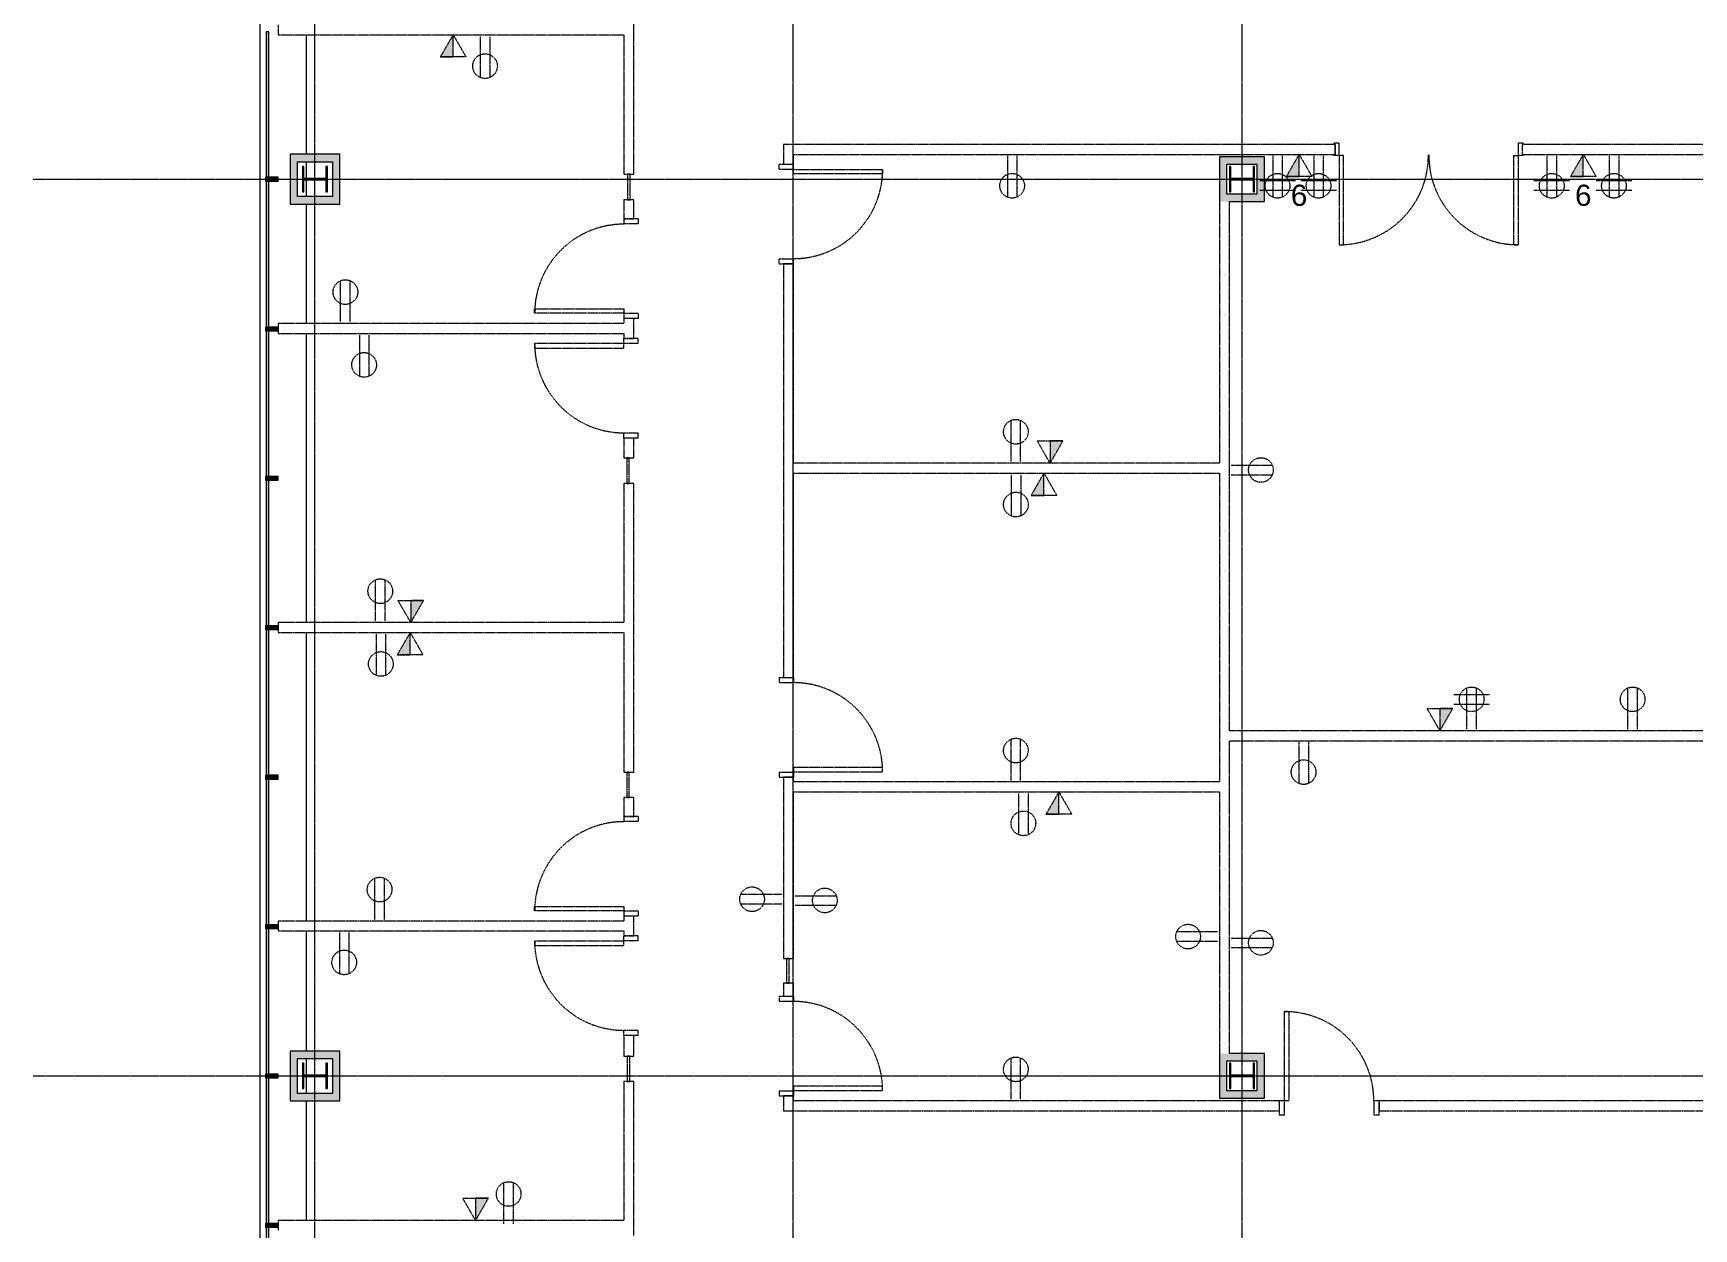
# Model space of a CAD drawing. Header units: inches. Extents: x 628 to 4383, y -418 to 2229.
# Drawn here: x 1616 to 2282, y 1189 to 1669 of the extents above; entities that cross this region are included whole.
import ezdxf

# ---------------------------------------------------------------- set-up
doc = ezdxf.new("R2010")
doc.units = ezdxf.units.IN
doc.header["$MEASUREMENT"] = 0
doc.linetypes.add('Demolished', pattern=[0.1875, 0.125, -0.0625])
doc.linetypes.add('Grid Line 1_2_', pattern=[0.875, 0.5, -0.125, 0.125, -0.125])
for name, color, linetype, lineweight in [('A-ANNO-NOTE', 131, 'Demolished', 9), ('A-DOOR', 31, 'Demolished', 9), ('A-DOOR-FRAM', 31, 'Demolished', 20), ('A-GLAZ-CURT', 52, 'Demolished', 9), ('A-GLAZ-CWMG', 51, 'Continuous', 13), ('A-WALL', 113, 'Demolished', 9), ('A-WALL-PATT', 111, 'Continuous', 13), ('I-WALL', 2, 'Continuous', 13), ('S-COLS', 52, 'Continuous', 13), ('S-GRID', 1, 'Continuous', 9)]:
    doc.layers.add(name, color=color, linetype=linetype, lineweight=lineweight)
doc.styles.add('Swis721 Lt BT', font='swissl.ttf', dxfattribs={"height": 8.514638})

# ---------------------------------------------------------------- blocks, each defined once
blk = doc.blocks.new('Single Flush - OTJ_SOLIDFLUSH_ALUM-4837941-6TH FLOOR DEMOLITION')
at = {"layer": 'A-DOOR', "color": 250, "lineweight": 20}
for p, q in [((16.15625, -2), (17.90625, -2)), ((16.15625, -37.8125), (16.15625, -2)), ((17.90625, -2), (17.90625, -37.8125)), ((17.90625, -37.8125), (16.15625, -37.8125))]:
    blk.add_line(p, q, dxfattribs=at)
at = {"layer": 'A-DOOR', "color": 7}
blk.add_arc((17.90625, -2), 35.8125, 179.5, 270, dxfattribs=at)
at = {"layer": 'A-DOOR-FRAM', "color": 250}
for p, q in [((-20, 3.75), (-20, -2)), ((-20, 3.75), (-18, 3.75)), ((-18, 3.75), (-18, -2)), ((18.000004, 3.75), (18.000004, -2)), ((18.000004, 3.75), (20.000004, 3.75)), ((20.000004, 3.75), (20.000004, -2)), ((-20, -2), (-18, -2)), ((18.000004, -2), (20.000004, -2))]:
    blk.add_line(p, q, dxfattribs=at)
blk = doc.blocks.new('Single Flush - OTJ_SOLIDFLUSH_ALUM-4837881-6TH FLOOR DEMOLITION')
at = {"layer": 'A-DOOR', "color": 250, "lineweight": 20}
for p, q in [((16.15625, 37.8125), (16.15625, 2)), ((17.90625, 37.8125), (16.15625, 37.8125)), ((17.90625, 2), (17.90625, 37.8125)), ((16.15625, 2), (17.90625, 2))]:
    blk.add_line(p, q, dxfattribs=at)
at = {"layer": 'A-DOOR', "color": 7}
blk.add_arc((17.90625, 2), 35.8125, 90, 180.5, dxfattribs=at)
at = {"layer": 'A-DOOR-FRAM', "color": 250}
for p, q in [((-20, -3.75), (-20, 2)), ((-20, 2), (-18, 2)), ((-18, -3.75), (-18, 2)), ((18.000004, -3.75), (18.000004, 2)), ((18.000004, 2), (20.000004, 2)), ((20.000004, -3.75), (20.000004, 2)), ((-20, -3.75), (-18, -3.75)), ((18.000004, -3.75), (20.000004, -3.75))]:
    blk.add_line(p, q, dxfattribs=at)
blk = doc.blocks.new('Double Flush - Int-F-WDMF-72_ x 84_-4841454-6TH FLOOR DEMOLITION')
at = {"layer": 'A-DOOR', "color": 250, "lineweight": 20}
for p, q in [((-35.90625, 38.3125), (-34.15625, 38.3125)), ((-35.90625, 2.5), (-35.90625, 38.3125)), ((-34.15625, 38.3125), (-34.15625, 2.5)), ((34.15625, 38.3125), (34.15625, 2.5)), ((35.90625, 38.3125), (34.15625, 38.3125)), ((35.90625, 2.5), (35.90625, 38.3125)), ((-34.15625, 2.5), (-35.90625, 2.5)), ((34.15625, 2.5), (35.90625, 2.5))]:
    blk.add_line(p, q, dxfattribs=at)
at = {"layer": 'A-DOOR', "color": 7}
for centre, start, end in [((-35.90625, 2.5), 359.5, 90), ((35.90625, 2.5), 90, 180.5)]:
    blk.add_arc(centre, 35.8125, start, end, dxfattribs=at)
at = {"layer": 'A-DOOR-FRAM', "color": 250}
for p, q in [((-38, 2.5), (-36, 2.5)), ((-38, 2.5), (-38, 2)), ((-38, 2), (-37.5, 2)), ((-37.5, -2), (-37.5, 2)), ((-36, -2.5), (-36, 2.5)), ((36.000004, -2.5), (36.000004, 2.5)), ((36.000004, 2.5), (38.000004, 2.5)), ((37.500004, 2), (38.000004, 2)), ((37.500004, -2), (37.500004, 2)), ((38.000004, 2.5), (38.000004, 2)), ((-38, -2), (-37.5, -2)), ((-38, -2.5), (-38, -2)), ((-38, -2.5), (-36, -2.5)), ((36.000004, -2.5), (38.000004, -2.5)), ((37.500004, -2), (38.000004, -2)), ((38.000004, -2.5), (38.000004, -2))]:
    blk.add_line(p, q, dxfattribs=at)
blk = doc.blocks.new('System Panel - Glazed-4869387-6TH FLOOR DEMOLITION')
at = {"layer": 'A-GLAZ-CURT', "color": 250, "lineweight": 20}
for p, q in [((5.125, 1.75), (-5.125, 1.75)), ((-5.125, 1.75), (-5.125, 0.75)), ((-5.125, 0.75), (5.125, 0.75)), ((5.125, 0.75), (5.125, 1.75))]:
    blk.add_line(p, q, dxfattribs=at)
blk = doc.blocks.new('HP-Bearing Pile-Column - HP10X57-4885479-6TH FLOOR DEMOLITION')
at = {"layer": 'S-COLS', "lineweight": 9}
blk.add_hatch(color=7, dxfattribs=at).paths.add_polyline_path([(-5.1, -5), (5.1, -5), (5.1, -4.435), (0.2825, -4.435), (0.2825, 4.435), (5.1, 4.435), (5.1, 5), (-5.1, 5), (-5.1, 4.435), (-0.2825, 4.435), (-0.2825, -4.435), (-5.1, -4.435)], flags=0)
at = {"layer": 'S-COLS', "color": 8, "lineweight": 20}
for p, q in [((5.1, 5), (-5.1, 5)), ((-5.1, 5), (-5.1, 4.435)), ((-5.1, 4.435), (-0.2825, 4.435)), ((-0.2825, 4.435), (-0.2825, -4.435)), ((0.2825, -4.435), (0.2825, 4.435)), ((0.2825, 4.435), (5.1, 4.435)), ((5.1, 4.435), (5.1, 5)), ((-0.2825, -4.435), (-5.1, -4.435)), ((-5.1, -4.435), (-5.1, -5)), ((-5.1, -5), (5.1, -5)), ((5.1, -4.435), (0.2825, -4.435)), ((5.1, -5), (5.1, -4.435))]:
    blk.add_line(p, q, dxfattribs=at)
blk = doc.blocks.new('System Panel - Glazed-V17-6TH FLOOR DEMOLITION')
at = {"layer": 'A-GLAZ-CURT', "linetype": 'Continuous'}
blk.add_hatch(color=7, dxfattribs=at).paths.add_polyline_path([(29.25, 1.75), (-29.25, 1.75), (-29.25, 0.75), (29.25, 0.75)], flags=0)
at = {"layer": 'A-GLAZ-CURT', "color": 8, "linetype": 'Continuous', "lineweight": 20}
for p, q in [((29.25, 1.75), (-29.25, 1.75)), ((-29.25, 1.75), (-29.25, 0.75)), ((-29.25, 0.75), (29.25, 0.75)), ((29.25, 0.75), (29.25, 1.75))]:
    blk.add_line(p, q, dxfattribs=at)
blk = doc.blocks.new('System Panel - Glazed-5268219-6TH FLOOR DEMOLITION')
at = {"layer": 'A-GLAZ-CURT', "linetype": 'Continuous'}
blk.add_hatch(color=7, dxfattribs=at).paths.add_polyline_path([(-29.26, 1.75), (-29.26, 0.75), (29.26, 0.75), (29.26, 1.75), (25.73, 1.75)], flags=0)
at = {"layer": 'A-GLAZ-CURT', "color": 8, "linetype": 'Continuous', "lineweight": 20}
for p, q in [((29.26, 1.75), (-29.26, 1.75)), ((-29.26, 1.75), (-29.26, 0.75)), ((-29.26, 0.75), (29.26, 0.75)), ((29.26, 0.75), (29.26, 1.75))]:
    blk.add_line(p, q, dxfattribs=at)
blk = doc.blocks.new('System Panel - Glazed-4980338-6TH FLOOR DEMOLITION')
at = {"layer": 'A-GLAZ-CURT', "linetype": 'Continuous'}
blk.add_hatch(color=7, dxfattribs=at).paths.add_polyline_path([(-29.34, 0.75), (29.34, 0.75), (29.34, 1.75), (-29.34, 1.75)], flags=0)
at = {"layer": 'A-GLAZ-CURT', "color": 8, "linetype": 'Continuous', "lineweight": 20}
for p, q in [((29.34, 1.75), (-29.34, 1.75)), ((-29.34, 1.75), (-29.34, 0.75)), ((-29.34, 0.75), (29.34, 0.75)), ((29.34, 0.75), (29.34, 1.75))]:
    blk.add_line(p, q, dxfattribs=at)
blk = doc.blocks.new('Rectangular Mullion - 1_5_ x 2_5_ rectangular-4980335-6TH FLOOR DEMOLITION')
at = {"layer": 'A-GLAZ-CWMG', "lineweight": 9}
blk.add_hatch(color=7, dxfattribs=at).paths.add_polyline_path([(0.75, 3), (0.75, -2), (-0.75, -2), (-0.75, 3)], flags=0)
at = {"layer": 'A-GLAZ-CWMG', "color": 8, "lineweight": 20}
for p, q in [((-0.75, 3), (0.75, 3)), ((-0.75, -2), (-0.75, 3)), ((0.75, 3), (0.75, -2)), ((0.75, -2), (-0.75, -2))]:
    blk.add_line(p, q, dxfattribs=at)
blk = doc.blocks.new('System Panel - Glazed-4866112-6TH FLOOR DEMOLITION')
at = {"layer": 'A-GLAZ-CURT', "color": 250, "lineweight": 20}
for p, q in [((5, 1.75), (-5, 1.75)), ((-5, 1.75), (-5, 0.75)), ((-5, 0.75), (5, 0.75)), ((5, 0.75), (5, 1.75))]:
    blk.add_line(p, q, dxfattribs=at)

msp = doc.modelspace()

# ---------------------------------------------------------------- hatches: boundary and pattern name
at = {"layer": 'A-ANNO-NOTE'}
for points in [[(1784.27, 1659.43), (1784.27, 1668.36), (1779.11, 1659.43)], [(2123.87, 1611.37), (2123.87, 1620.31), (2118.72, 1611.37)], [(2237.96, 1611.37), (2237.96, 1620.31), (2232.8, 1611.37)], [(2023.92, 1496.26), (2029.08, 1505.19), (2023.92, 1505.19)], [(2021.42, 1483.33), (2021.42, 1492.26), (2016.26, 1483.33)], [(1767.27, 1432.23), (1772.42, 1441.17), (1767.27, 1441.17)], [(1766.99, 1419.3), (1766.99, 1428.23), (1761.83, 1419.3)], [(2180.42, 1388.79), (2185.58, 1397.73), (2180.42, 1397.73)], [(2027.42, 1355.28), (2027.42, 1364.21), (2022.26, 1355.28)], [(1793.27, 1192.1), (1798.42, 1201.04), (1793.27, 1201.04)]]:
    msp.add_hatch(color=7, dxfattribs=at).paths.add_polyline_path(points, flags=0)
at = {"layer": 'A-WALL-PATT', "lineweight": 9}
for points in [[(1721.77, 1600.33), (1721.77, 1620.33), (1718.77, 1620.33), (1718.77, 1600.33)], [(1735.77, 1617.33), (1738.77, 1617.33), (1738.77, 1620.33), (1721.77, 1620.33), (1721.77, 1617.33), (1725.3, 1617.33)], [(1738.77, 1600.33), (1738.77, 1617.33), (1735.77, 1617.33), (1735.77, 1600.33)], [(2094.92, 1601.33), (2094.92, 1619.33), (2091.92, 1619.33), (2091.92, 1601.33)], [(2106.92, 1616.33), (2109.92, 1616.33), (2109.92, 1619.33), (2094.92, 1619.33), (2094.92, 1616.33), (2095.92, 1616.33)], [(2106.92, 1601.33), (2109.92, 1601.33), (2109.92, 1616.33), (2106.92, 1616.33), (2106.92, 1604.33)], [(1721.77, 1600.33), (1735.77, 1600.33), (1735.77, 1603.33), (1721.77, 1603.33)], [(2094.92, 1601.33), (2106.92, 1601.33), (2106.92, 1604.33), (2094.92, 1604.33)], [(1721.77, 1240.15), (1721.77, 1260.15), (1718.77, 1260.15), (1718.77, 1240.15)], [(1735.77, 1257.15), (1738.77, 1257.15), (1738.77, 1260.15), (1721.77, 1260.15), (1721.77, 1257.15), (1725.3, 1257.15)], [(1738.77, 1240.15), (1738.77, 1257.15), (1735.77, 1257.15), (1735.77, 1240.15)], [(2094.92, 1241.15), (2094.92, 1259.15), (2091.92, 1259.15), (2091.92, 1241.15)], [(2094.92, 1256.15), (2109.92, 1256.15), (2109.92, 1259.15), (2094.92, 1259.15)], [(2109.92, 1241.15), (2109.92, 1256.15), (2106.92, 1256.15), (2106.92, 1241.15)], [(1721.77, 1240.15), (1735.77, 1240.15), (1735.77, 1243.15), (1721.77, 1243.15)], [(2106.92, 1241.15), (2106.92, 1244.15), (2094.92, 1244.15), (2094.92, 1241.15)]]:
    msp.add_hatch(color=7, dxfattribs=at).paths.add_polyline_path(points, flags=0)

# ---------------------------------------------------------------- linework, layer by layer
at = {"layer": 'A-ANNO-NOTE', "color": 7}
for p, q in [((1784.27, 1668.36), (1779.11, 1659.43)), ((1784.27, 1668.36), (1779.11, 1659.43)), ((1784.27, 1659.43), (1784.27, 1668.36)), ((1784.27, 1668.36), (1789.42, 1659.43)), ((1795.14, 1667.71), (1795.14, 1651.18)), ((1798.98, 1667.71), (1798.98, 1651.18)), ((1779.11, 1659.43), (1784.27, 1659.43)), ((1789.42, 1659.43), (1779.11, 1659.43)), ((2123.87, 1620.31), (2118.72, 1611.37)), ((2123.87, 1620.31), (2118.72, 1611.37)), ((2123.87, 1611.37), (2123.87, 1620.31)), ((2123.87, 1620.31), (2129.03, 1611.37)), ((2237.96, 1620.31), (2232.8, 1611.37)), ((2237.96, 1620.31), (2232.8, 1611.37)), ((2237.96, 1611.37), (2237.96, 1620.31)), ((2237.96, 1620.31), (2243.12, 1611.37)), ((2006.76, 1619.65), (2006.76, 1603.13)), ((2010.6, 1619.65), (2010.6, 1603.13)), ((2113.29, 1619.65), (2113.29, 1603.13)), ((2117.13, 1619.65), (2117.13, 1603.13)), ((2129.76, 1619.65), (2129.76, 1603.13)), ((2133.6, 1619.65), (2133.6, 1603.13)), ((2223.38, 1619.65), (2223.38, 1603.13)), ((2227.21, 1619.65), (2227.21, 1603.13)), ((2248.35, 1619.65), (2248.35, 1603.13)), ((2252.18, 1619.65), (2252.18, 1603.13)), ((2122.38, 1609.61), (2108.04, 1609.61)), ((2118.72, 1611.37), (2123.87, 1611.37)), ((2129.03, 1611.37), (2118.72, 1611.37)), ((2138.85, 1609.61), (2124.51, 1609.61)), ((2232.47, 1609.61), (2218.12, 1609.61)), ((2232.8, 1611.37), (2237.96, 1611.37)), ((2243.12, 1611.37), (2232.8, 1611.37)), ((2257.44, 1609.61), (2243.09, 1609.61)), ((2122.38, 1605.77), (2108.04, 1605.77)), ((2138.85, 1605.77), (2124.51, 1605.77)), ((2232.47, 1605.77), (2218.12, 1605.77)), ((2257.44, 1605.77), (2243.09, 1605.77)), ((1739.09, 1553.02), (1739.09, 1569.54)), ((1742.92, 1553.02), (1742.92, 1569.54)), ((1746.61, 1547.71), (1746.61, 1531.18)), ((1750.44, 1547.71), (1750.44, 1531.18)), ((2008.25, 1496.91), (2008.25, 1513.44)), ((2012.08, 1496.91), (2012.08, 1513.44)), ((2023.92, 1496.26), (2018.76, 1505.19)), ((2018.76, 1505.19), (2029.08, 1505.19)), ((2023.92, 1496.26), (2029.08, 1505.19)), ((2029.08, 1505.19), (2023.92, 1505.19)), ((2023.92, 1505.19), (2023.92, 1496.26)), ((2023.92, 1496.26), (2029.08, 1505.19)), ((2096.57, 1495.43), (2113.1, 1495.43)), ((2008.26, 1491.6), (2008.26, 1475.08)), ((2012.1, 1491.6), (2012.1, 1475.08)), ((2021.42, 1492.26), (2016.26, 1483.33)), ((2021.42, 1492.26), (2016.26, 1483.33)), ((2021.42, 1483.33), (2021.42, 1492.26)), ((2021.42, 1492.26), (2026.58, 1483.33)), ((2096.57, 1491.6), (2113.1, 1491.6)), ((2016.26, 1483.33), (2021.42, 1483.33)), ((2026.58, 1483.33), (2016.26, 1483.33)), ((1753.09, 1432.89), (1753.09, 1449.41)), ((1756.92, 1432.89), (1756.92, 1449.41)), ((1767.27, 1432.23), (1762.11, 1441.17)), ((1762.11, 1441.17), (1772.42, 1441.17)), ((1767.27, 1432.23), (1772.42, 1441.17)), ((1772.42, 1441.17), (1767.27, 1441.17)), ((1767.27, 1441.17), (1767.27, 1432.23)), ((1767.27, 1432.23), (1772.42, 1441.17)), ((1753.33, 1427.58), (1753.33, 1411.05)), ((1757.16, 1427.58), (1757.16, 1411.05)), ((1766.99, 1428.23), (1761.83, 1419.3)), ((1766.99, 1428.23), (1761.83, 1419.3)), ((1766.99, 1419.3), (1766.99, 1428.23)), ((1766.99, 1428.23), (1772.14, 1419.3)), ((1761.83, 1419.3), (1766.99, 1419.3)), ((1772.14, 1419.3), (1761.83, 1419.3)), ((2185.99, 1403.33), (2200.34, 1403.33)), ((2191.25, 1389.45), (2191.25, 1405.97)), ((2195.08, 1389.45), (2195.08, 1405.97)), ((2255.87, 1389.45), (2255.87, 1405.97)), ((2259.7, 1389.45), (2259.7, 1405.97)), ((2180.42, 1388.79), (2175.26, 1397.73)), ((2175.26, 1397.73), (2185.58, 1397.73)), ((2180.42, 1388.79), (2185.58, 1397.73)), ((2185.58, 1397.73), (2180.42, 1397.73)), ((2180.42, 1397.73), (2180.42, 1388.79)), ((2180.42, 1388.79), (2185.58, 1397.73)), ((2185.99, 1399.49), (2200.34, 1399.49)), ((2008.25, 1368.86), (2008.25, 1385.39)), ((2012.08, 1368.86), (2012.08, 1385.39)), ((2123.76, 1384.14), (2123.76, 1367.61)), ((2127.6, 1384.14), (2127.6, 1367.61)), ((2011.26, 1363.56), (2011.26, 1347.03)), ((2015.1, 1363.56), (2015.1, 1347.03)), ((2027.42, 1364.21), (2022.26, 1355.28)), ((2027.42, 1364.21), (2022.26, 1355.28)), ((2027.42, 1355.28), (2027.42, 1364.21)), ((2027.42, 1364.21), (2032.58, 1355.28)), ((2022.26, 1355.28), (2027.42, 1355.28)), ((2032.58, 1355.28), (2022.26, 1355.28)), ((1752.81, 1313.02), (1752.81, 1329.54)), ((1756.64, 1313.02), (1756.64, 1329.54)), ((1916.22, 1323.02), (1899.69, 1323.02)), ((1921.53, 1322.54), (1938.05, 1322.54)), ((1916.22, 1319.19), (1899.69, 1319.19)), ((1921.53, 1318.71), (1938.05, 1318.71)), ((1738.61, 1307.71), (1738.61, 1291.18)), ((1742.44, 1307.71), (1742.44, 1291.18)), ((2091.27, 1308.02), (2074.74, 1308.02)), ((2091.27, 1304.19), (2074.74, 1304.19)), ((2096.57, 1305.54), (2113.1, 1305.54)), ((2096.57, 1301.71), (2113.1, 1301.71)), ((2008.25, 1240.81), (2008.25, 1257.34)), ((2012.08, 1240.81), (2012.08, 1257.34)), ((1804.63, 1190.76), (1804.63, 1207.28)), ((1808.46, 1190.76), (1808.46, 1207.28)), ((1793.27, 1192.1), (1788.11, 1201.04)), ((1788.11, 1201.04), (1798.42, 1201.04)), ((1793.27, 1192.1), (1798.42, 1201.04)), ((1798.42, 1201.04), (1793.27, 1201.04)), ((1793.27, 1201.04), (1793.27, 1192.1)), ((1793.27, 1192.1), (1798.42, 1201.04))]:
    msp.add_line(p, q, dxfattribs=at)
for centre in [(1797.06, 1655.75), (2008.68, 1607.69), (2115.21, 1607.69), (2131.68, 1607.69), (2225.3, 1607.69), (2250.27, 1607.69), (1741.01, 1564.98), (1748.52, 1535.75), (2010.16, 1508.87), (2108.54, 1493.52), (2010.18, 1479.64), (1755.01, 1444.85), (1755.24, 1415.62), (2193.16, 1401.41), (2257.78, 1401.41), (2010.16, 1380.83), (2125.68, 1372.18), (2013.18, 1351.59), (1754.73, 1324.98), (1904.26, 1321.11), (1933.49, 1320.62), (2079.31, 1306.11), (2108.54, 1303.62), (1740.52, 1295.75), (2010.16, 1252.78), (1806.55, 1202.72)]:
    msp.add_circle(centre, 4.95, dxfattribs=at)
at = {"layer": 'A-WALL', "linetype": 'Continuous'}
for p, q in [((1706.8, 889.04), (1706.8, 1971.52)), ((1725.3, 1668.36), (1725.3, 1620.33)), ((1725.3, 1617.33), (1725.3, 1610.61)), ((1725.3, 1610.04), (1725.3, 1603.33)), ((1725.3, 1600.33), (1725.3, 1552.36)), ((1725.3, 1548.36), (1725.3, 1432.23)), ((1725.3, 1428.23), (1725.3, 1312.36)), ((1725.3, 1308.36), (1725.3, 1260.15)), ((1725.3, 1257.15), (1725.3, 1250.44)), ((1725.3, 1249.87), (1725.3, 1243.15)), ((1725.3, 1240.15), (1725.3, 1192.1))]:
    msp.add_line(p, q, dxfattribs=at)
at = {"layer": 'A-WALL', "color": 250, "lineweight": 20}
for p, q in [((1856.8, 1612.3), (1856.8, 1674.36)), ((1713.99, 1672.36), (1713.99, 1668.36)), ((1713.99, 1668.36), (1852.8, 1668.36)), ((1852.8, 1668.36), (1852.8, 1612.3)), ((1916.87, 1624.31), (1916.87, 1616.31)), ((2138.37, 1624.31), (1916.87, 1624.31)), ((1920.87, 1616.31), (1920.87, 1620.31)), ((1920.87, 1620.31), (2138.37, 1620.31)), ((2138.37, 1620.31), (2138.37, 1624.31)), ((2517.55, 1624.31), (2213.37, 1624.31)), ((2213.37, 1624.31), (2213.37, 1620.31)), ((2213.37, 1620.31), (2462.97, 1620.31)), ((1916.87, 1616.31), (1920.87, 1616.31)), ((1852.8, 1612.3), (1856.8, 1612.3)), ((1852.8, 1602.05), (1852.8, 1594.36)), ((1856.8, 1602.05), (1852.8, 1602.05)), ((1856.8, 1594.36), (1856.8, 1602.05)), ((2091.92, 1601.33), (2091.92, 1496.26)), ((2095.92, 1388.79), (2095.92, 1601.33)), ((1852.8, 1594.36), (1856.8, 1594.36)), ((1920.87, 1576.31), (1916.87, 1576.31)), ((1916.87, 1576.31), (1916.87, 1410.21)), ((1920.87, 1496.26), (1920.87, 1576.31)), ((1852.8, 1554.36), (1852.8, 1552.36)), ((1856.8, 1554.36), (1852.8, 1554.36)), ((1856.8, 1546.36), (1856.8, 1554.36)), ((1852.8, 1552.36), (1713.99, 1552.36)), ((1713.99, 1552.36), (1713.99, 1548.36)), ((1713.99, 1548.36), (1852.8, 1548.36)), ((1852.8, 1548.36), (1852.8, 1546.36)), ((1852.8, 1546.36), (1856.8, 1546.36)), ((1852.8, 1506.36), (1852.8, 1498.36)), ((1856.8, 1506.36), (1852.8, 1506.36)), ((1856.8, 1498.36), (1856.8, 1506.36)), ((1852.8, 1498.36), (1856.8, 1498.36)), ((2091.92, 1496.26), (1920.87, 1496.26)), ((1852.8, 1488.11), (1852.8, 1432.23)), ((1856.8, 1488.11), (1852.8, 1488.11)), ((1856.8, 1372.18), (1856.8, 1488.11)), ((1920.87, 1410.21), (1920.87, 1492.26)), ((1920.87, 1492.26), (2091.92, 1492.26)), ((2091.92, 1492.26), (2091.92, 1368.21)), ((1852.8, 1432.23), (1713.99, 1432.23)), ((1713.99, 1432.23), (1713.99, 1428.23)), ((1713.99, 1428.23), (1852.8, 1428.23)), ((1852.8, 1428.23), (1852.8, 1372.18)), ((1916.87, 1410.21), (1920.87, 1410.21)), ((2330.96, 1388.79), (2095.92, 1388.79)), ((2095.92, 1259.15), (2095.92, 1384.79)), ((2095.92, 1384.79), (2330.96, 1384.79)), ((1852.8, 1372.18), (1856.8, 1372.18)), ((1920.87, 1370.21), (1916.87, 1370.21)), ((1916.87, 1370.21), (1916.87, 1297.36)), ((1920.87, 1368.21), (1920.87, 1370.21)), ((2091.92, 1368.21), (1920.87, 1368.21)), ((1852.8, 1361.93), (1852.8, 1354.36)), ((1856.8, 1361.93), (1852.8, 1361.93)), ((1856.8, 1354.36), (1856.8, 1361.93)), ((1920.87, 1297.36), (1920.87, 1364.21)), ((1920.87, 1364.21), (2091.92, 1364.21)), ((2091.92, 1364.21), (2091.92, 1259.15)), ((1852.8, 1354.36), (1856.8, 1354.36)), ((1852.8, 1314.36), (1852.8, 1312.36)), ((1856.8, 1314.36), (1852.8, 1314.36)), ((1856.8, 1306.36), (1856.8, 1314.36)), ((1852.8, 1312.36), (1713.99, 1312.36)), ((1713.99, 1312.36), (1713.99, 1308.36)), ((1713.99, 1308.36), (1852.8, 1308.36)), ((1852.8, 1308.36), (1852.8, 1306.36)), ((1852.8, 1306.36), (1856.8, 1306.36)), ((1916.87, 1297.36), (1920.87, 1297.36)), ((1920.87, 1287.36), (1916.87, 1287.36)), ((1916.87, 1287.36), (1916.87, 1282.16)), ((1920.87, 1282.16), (1920.87, 1287.36)), ((1916.87, 1282.16), (1920.87, 1282.16)), ((1852.8, 1266.36), (1852.8, 1258.12)), ((1856.8, 1266.36), (1852.8, 1266.36)), ((1856.8, 1258.12), (1856.8, 1266.36)), ((1852.8, 1258.12), (1856.8, 1258.12)), ((1852.8, 1247.87), (1852.8, 1192.1)), ((1856.8, 1247.87), (1852.8, 1247.87)), ((1856.8, 1186.1), (1856.8, 1247.87)), ((1916.87, 1242.16), (1916.87, 1236.16)), ((1920.87, 1242.16), (1916.87, 1242.16)), ((1920.87, 1240.16), (1920.87, 1242.16)), ((2115.96, 1240.16), (1920.87, 1240.16)), ((2115.96, 1236.16), (2115.96, 1240.16)), ((2330.96, 1240.16), (2155.96, 1240.16)), ((2155.96, 1240.16), (2155.96, 1236.16)), ((1916.87, 1236.16), (2115.96, 1236.16)), ((2155.96, 1236.16), (2393.11, 1236.16)), ((1852.8, 1192.1), (1713.99, 1192.1)), ((1713.99, 1192.1), (1713.99, 1188.1))]:
    msp.add_line(p, q, dxfattribs=at)
at = {"layer": 'I-WALL', "color": 8, "lineweight": 20}
for p, q in [((1718.77, 1620.33), (1718.77, 1600.33)), ((1738.77, 1620.33), (1718.77, 1620.33)), ((1738.77, 1600.33), (1738.77, 1620.33)), ((1721.77, 1603.33), (1721.77, 1617.33)), ((1721.77, 1617.33), (1735.77, 1617.33)), ((1735.77, 1617.33), (1735.77, 1603.33)), ((2091.92, 1619.33), (2091.92, 1601.33)), ((2109.92, 1619.33), (2091.92, 1619.33)), ((2094.92, 1604.33), (2094.92, 1616.33)), ((2094.92, 1616.33), (2106.92, 1616.33)), ((2106.92, 1616.33), (2106.92, 1604.33)), ((2109.92, 1601.33), (2109.92, 1619.33)), ((1718.77, 1600.33), (1738.77, 1600.33)), ((1735.77, 1603.33), (1721.77, 1603.33)), ((2106.92, 1604.33), (2094.92, 1604.33)), ((2095.92, 1601.33), (2109.92, 1601.33)), ((1718.77, 1260.15), (1718.77, 1240.15)), ((1738.77, 1260.15), (1718.77, 1260.15)), ((1738.77, 1240.15), (1738.77, 1260.15)), ((1721.77, 1243.15), (1721.77, 1257.15)), ((1721.77, 1257.15), (1735.77, 1257.15)), ((1735.77, 1257.15), (1735.77, 1243.15)), ((2091.92, 1259.15), (2091.92, 1241.15)), ((2094.92, 1244.15), (2094.92, 1256.15)), ((2094.92, 1256.15), (2106.92, 1256.15)), ((2109.92, 1259.15), (2095.92, 1259.15)), ((2106.92, 1256.15), (2106.92, 1244.15)), ((2109.92, 1241.15), (2109.92, 1259.15)), ((1718.77, 1240.15), (1738.77, 1240.15)), ((1735.77, 1243.15), (1721.77, 1243.15)), ((2091.92, 1241.15), (2109.92, 1241.15)), ((2106.92, 1244.15), (2094.92, 1244.15))]:
    msp.add_line(p, q, dxfattribs=at)
at = {"layer": 'S-GRID', "linetype": 'Grid Line 1_2_'}
for p, q in [((1728.77, 640.48), (1728.77, 2204.87)), ((1920.79, 640.48), (1920.79, 2204.87)), ((2100.96, 640.48), (2100.96, 2204.87)), ((1615.68, 1610.33), (4358.95, 1610.33)), ((1615.68, 1250.15), (4358.95, 1250.15))]:
    msp.add_line(p, q, dxfattribs=at)

# ---------------------------------------------------------------- block references
at = {"layer": 'A-DOOR', "color": 7}
for name, p, rotation in [('Double Flush - Int-F-WDMF-72_ x 84_-4841454-6TH FLOOR DEMOLITION', (2175.87, 1622.31), 180), ('Single Flush - OTJ_SOLIDFLUSH_ALUM-4837941-6TH FLOOR DEMOLITION', (1918.87, 1596.31), 89.9999999999999), ('Single Flush - OTJ_SOLIDFLUSH_ALUM-4837941-6TH FLOOR DEMOLITION', (1854.8, 1574.36), 269.9999999999999), ('Single Flush - OTJ_SOLIDFLUSH_ALUM-4837881-6TH FLOOR DEMOLITION', (1854.8, 1526.36), 89.99999999999991), ('Single Flush - OTJ_SOLIDFLUSH_ALUM-4837881-6TH FLOOR DEMOLITION', (1918.87, 1390.21), 269.9999999999999), ('Single Flush - OTJ_SOLIDFLUSH_ALUM-4837941-6TH FLOOR DEMOLITION', (1854.8, 1334.36), 269.9999999999999), ('Single Flush - OTJ_SOLIDFLUSH_ALUM-4837881-6TH FLOOR DEMOLITION', (1854.8, 1286.36), 89.99999999999991), ('Single Flush - OTJ_SOLIDFLUSH_ALUM-4837881-6TH FLOOR DEMOLITION', (1918.87, 1262.16), 269.9999999999999), ('Single Flush - OTJ_SOLIDFLUSH_ALUM-4837941-6TH FLOOR DEMOLITION', (2135.96, 1238.16), 180)]:
    msp.add_blockref(name, p, dxfattribs=dict(at, rotation=rotation))
at = {"layer": 'A-GLAZ-CURT', "linetype": 'Continuous', "rotation": 89.99999999999991}
for name, p in [('System Panel - Glazed-V17-6TH FLOOR DEMOLITION', (1710.99, 1640.33)), ('System Panel - Glazed-4980338-6TH FLOOR DEMOLITION', (1710.99, 1580.24)), ('System Panel - Glazed-V17-6TH FLOOR DEMOLITION', (1710.99, 1520.15)), ('System Panel - Glazed-V17-6TH FLOOR DEMOLITION', (1710.99, 1460.15)), ('System Panel - Glazed-V17-6TH FLOOR DEMOLITION', (1710.99, 1400.15)), ('System Panel - Glazed-V17-6TH FLOOR DEMOLITION', (1710.99, 1340.15)), ('System Panel - Glazed-V17-6TH FLOOR DEMOLITION', (1710.99, 1280.15)), ('System Panel - Glazed-5268219-6TH FLOOR DEMOLITION', (1710.99, 1220.14)), ('System Panel - Glazed-V17-6TH FLOOR DEMOLITION', (1710.99, 1160.13))]:
    msp.add_blockref(name, p, dxfattribs=at)
at = {"layer": 'A-GLAZ-CURT', "color": 7}
for name, p, rotation in [('System Panel - Glazed-4869387-6TH FLOOR DEMOLITION', (1856.05, 1607.18), 90.00000000000001), ('System Panel - Glazed-4869387-6TH FLOOR DEMOLITION', (1855.73, 1493.23), 90.00000000000001), ('System Panel - Glazed-4869387-6TH FLOOR DEMOLITION', (1855.68, 1367.06), 90.00000000000001), ('System Panel - Glazed-4866112-6TH FLOOR DEMOLITION', (1919.87, 1292.36), 90), ('System Panel - Glazed-4869387-6TH FLOOR DEMOLITION', (1855.9, 1253), 90.00000000000001)]:
    msp.add_blockref(name, p, dxfattribs=dict(at, rotation=rotation))
at = {"layer": 'A-GLAZ-CWMG', "lineweight": 9, "extrusion": (0, 0, -1), "rotation": 90.00000000000007}
for p in [(-1710.99, 1610.33), (-1710.99, 1550.15), (-1710.99, 1490.15), (-1710.99, 1430.15), (-1710.99, 1370.15), (-1710.99, 1310.15), (-1710.99, 1250.15), (-1710.99, 1190.13)]:
    msp.add_blockref('Rectangular Mullion - 1_5_ x 2_5_ rectangular-4980335-6TH FLOOR DEMOLITION', p, dxfattribs=at)
at = {"layer": 'S-COLS', "lineweight": 9, "rotation": 89.99999999999991}
for p in [(1728.77, 1610.33), (2100.96, 1610.33), (1728.77, 1250.15), (2100.96, 1250.15)]:
    msp.add_blockref('HP-Bearing Pile-Column - HP10X57-4885479-6TH FLOOR DEMOLITION', p, dxfattribs=at)

# ---------------------------------------------------------------- texts
at = {"layer": 'A-ANNO-NOTE', "color": 7, "char_height": 8.51, "width": 7.56, "attachment_point": 2, "line_spacing_factor": 1.00667, "style": 'Swis721 Lt BT'}
for insert in [(2123.87, 1608.13), (2237.96, 1608.13)]:
    msp.add_mtext('6', dxfattribs=dict(at, insert=insert))

doc.saveas('drawing.dxf')
